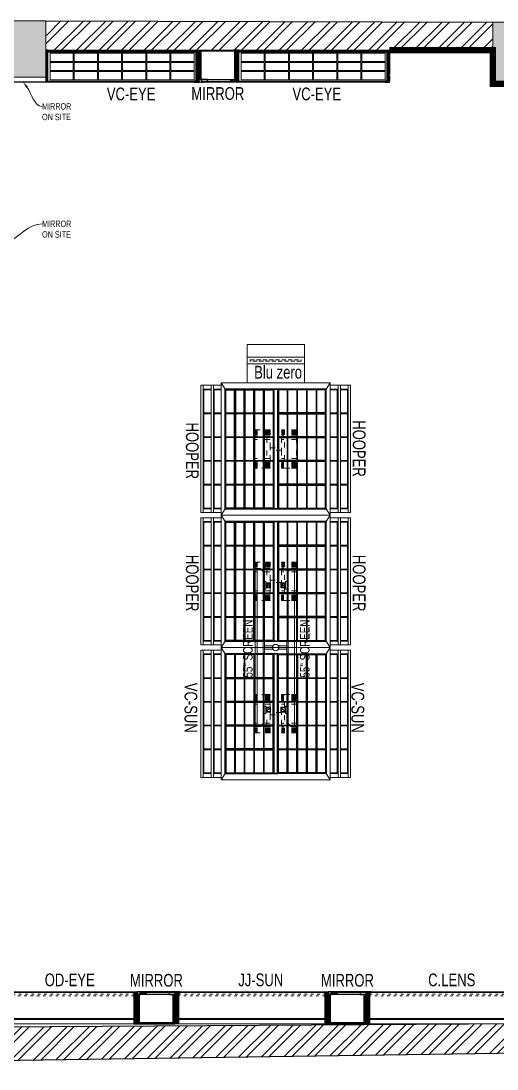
# Model space of a CAD drawing. Header units: feet. Extents: x 4160858 to 4180592, y -5463117 to -5454658.
# Drawn here: x 4171328 to 4175067, y -5462892 to -5454658 of the extents above; entities that cross this region are included whole.
import ezdxf
from ezdxf import colors
from ezdxf.entities.mleader import LeaderData, LeaderLine
from ezdxf.math import Vec2, Vec3

# ---------------------------------------------------------------- set-up
doc = ezdxf.new("R2010")
doc.units = ezdxf.units.FT
doc.header["$LTSCALE"] = 33
doc.header["$MEASUREMENT"] = 0
for name, pattern in [('ACAD_ISO03W100', [30, 12, -18]), ('D10_DASHED', [0.75, 0.5, -0.25]), ('DASHDOT2', [0.5, 0.25, -0.125, 0, -0.125])]:
    doc.linetypes.add(name, pattern=pattern)
doc.layers.add('A-WALL', color=1, linetype='Continuous')
for name, color, linetype, lineweight in [('A-WALL HATCH', 251, 'Continuous', 0), ('Column', 243, 'Continuous', 9), ('column hatch', 5, 'Continuous', 0), ('LENS-DIM', 252, 'Continuous', 5), ('LENS-FURNITURE', 13, 'Continuous', 9), ('LENS-PARTITION', 21, 'Continuous', 25), ('LENS-TEXT', 31, 'Continuous', 5), ('LENS_DIMENSION', 193, 'Continuous', 0), ('LENS_TEXT', 31, 'Continuous', 5), ('LK-EQPMT', 3, 'Continuous', 18), ('LK-FF&E FLOOR', 1, 'Continuous', 9), ('LK-FF&E WALL', 1, 'Continuous', 9), ('LK-IT', 3, 'Continuous', 18), ('LK-MIRROR', 133, 'Continuous', 13), ('LN-ELEVATION-1', 81, 'Continuous', 25), ('LN-ELEVATION-2', 103, 'Continuous', 20), ('LN-ELEVATION-3', 125, 'Continuous', 18), ('LN-ELEVATION-4', 145, 'Continuous', 13), ('LN-ELEVATION-5', 167, 'Continuous', 5), ('LN-HATCH', 251, 'Continuous', 0), ('PLANO-TXT', 252, 'Continuous', 5)]:
    doc.layers.add(name, color=color, linetype=linetype, lineweight=lineweight)
doc.styles.add('LK TXT', font='GILC____.TTF', dxfattribs={"height": 100})
doc.styles.get("Standard").update_dxf_attribs({"font": 'GILC____.TTF'})
pattern_1 = [(45, (7858054.0837, 3504049.203), (-4.4901280605, 4.4901280605), [])]

# ---------------------------------------------------------------- blocks, each defined once
blk = doc.blocks.new('A$C95718fd3')
at = {"layer": 'A-WALL HATCH'}
h = blk.add_hatch(dxfattribs=at)
h.set_pattern_fill('ANSI32', color=256, scale=333)
h.set_pattern_definition([(45, (-3476872.53, 5462423.86), (-88.2999593, 88.2999593), []), (45, (-3476813.67, 5462423.86), (-88.2999593, 88.2999593), [])])
h.paths.add_polyline_path([(-14523, 5239), (-9675, 5239), (-9675, 7670), (-9905, 7670), (-9905, 5469), (-14523, 5469)])
h.paths.add_polyline_path([(-9595.4, -61), (-5280, 3), (-5280, 233), (-9596.3, 205)])
h.paths.add_polyline_path([(-14434.7, -123), (-10080.7, -61), (-10082.3, 169), (-14436.3, 107)])
h.paths.add_polyline_path([(-4789, 0), (-471, 0), (-471, 230), (-4789, 230)])
h.paths.add_polyline_path([(-230, 447), (0, 447), (0, 7605), (-230, 7605)])
h.paths.add_polyline_path([(-4704, 7871), (-799, 7871), (-799, 8101), (-4704, 8101)])
h.paths.add_polyline_path([(-9070, 7881), (-5558, 7881), (-5558, 8101), (-9070, 8111)])
h.paths.add_polyline_path([(-14523, 7881), (-9905, 7881), (-9905, 8111), (-14523, 8111)])
h.paths.add_polyline_path([(-16784, 5900), (-18780, 5900), (-18780, 5670), (-16554, 5670), (-16554, 7909), (-14993, 7909), (-14993, 8111), (-16784, 8111)])
at = {"layer": 'column hatch'}
h = blk.add_hatch(color=251, dxfattribs=at)
h.dxf.hatch_style = 1
h.paths.add_polyline_path([(-5280, 0), (-4789, 0), (-4789, 456), (-5280, 456)])
h.paths.add_polyline_path([(-471, 0), (0, 0), (0, 447), (-471, 447)])
h.paths.add_polyline_path([(-799, 7605), (0, 7605), (0, 8101), (-799, 8101)])
h.paths.add_polyline_path([(-5558, 7617), (-4704, 7617), (-4704, 8101), (-5558, 8101)])
h.paths.add_polyline_path([(-9905, 7670), (-9070, 7670), (-9070, 8111), (-9905, 8111)])
h.paths.add_polyline_path([(-10080.7, -61), (-9595.5, -61), (-9595.4, -61), (-9597, 426), (-10084, 426)])
h.paths.add_polyline_path([(-15013, -123), (-14434.7, -123), (-14438, 369), (-14853, 369), (-15013, 369)])
h.paths.add_polyline_path([(-14993, 5239), (-14523, 5239), (-14523, 5619), (-14993, 5619)])
h.paths.add_polyline_path([(-14993, 7669), (-14523, 7669), (-14523, 8111), (-14993, 8111)])
at = {"layer": 'A-WALL'}
for p, q in [((-9070, 8111), (-5558, 8101)), ((-9070, 7881), (-5558, 7881)), ((-5280, 233), (-9597, 205)), ((-5278.5, 3), (-9595.5, -61))]:
    blk.add_line(p, q, dxfattribs=at)
at = {"layer": 'Column'}
for points in [[(-9905, 7670), (-9905, 8111), (-9070, 8111), (-9070, 7670)], [(-4704, 7617), (-5558, 7617), (-5558, 8101), (-4704, 8101)]]:
    blk.add_lwpolyline(points, close=True, dxfattribs=at)
blk = doc.blocks.new('MIRROR')
at = {"layer": 'LN-HATCH', "ltscale": 0.5}
h = blk.add_hatch(dxfattribs=at)
h.set_pattern_fill('ANSI31', color=256, scale=2)
h.set_pattern_definition([(45, (4060433.7416, 1708720.787), (-4.4901280605, 4.4901280605), [])])
h.paths.add_polyline_path([(212.9, 101.3), (230.9, 101.3), (230.9, -127.7), (212.9, -127.7)])
h.paths.add_polyline_path([(230.9, 95.3), (494.9, 95.3), (494.9, 101.3), (230.9, 101.3)])
h.paths.add_polyline_path([(512.9, 101.3), (494.9, 101.3), (494.9, -127.7), (512.9, -127.7)])
at = {"layer": 'Defpoints'}
blk.add_lwpolyline([(512.9, 101.3), (212.9, 101.3), (212.9, -148.7), (512.9, -148.7)], close=True, dxfattribs=at)
at = {"layer": 'LN-ELEVATION-1'}
for points in [[(212.9, 101.3), (230.9, 101.3), (230.9, -127.7), (212.9, -127.7)], [(230.9, 95.3), (494.9, 95.3), (494.9, 101.3), (230.9, 101.3)], [(512.9, 101.3), (494.9, 101.3), (494.9, -127.7), (512.9, -127.7)], [(259.9, -141.7), (259.9, -127.7), (214.9, -127.7), (214.9, -148.7), (223.9, -148.7), (223.9, -147.2), (216.4, -147.2), (216.4, -141.7)], [(442.9, -141.7), (442.9, -127.7), (487.9, -127.7), (487.9, -148.7), (478.9, -148.7), (478.9, -147.2), (486.4, -147.2), (486.4, -141.7)], [(504.9, -148.7), (504.9, -147.2), (509.4, -147.2), (509.4, -129.2), (487.9, -129.2), (487.9, -127.7), (510.9, -127.7), (510.9, -148.7)]]:
    blk.add_lwpolyline(points, close=True, dxfattribs=at)
at = {"layer": 'LN-ELEVATION-2', "color": 4, "lineweight": 0}
blk.add_lwpolyline([(216.4, -141.7), (486.4, -141.7), (486.4, -147.2), (216.4, -147.2)], close=True, dxfattribs=at)
at = {"layer": 'LN-ELEVATION-2'}
blk.add_lwpolyline([(259.9, -141.7), (442.9, -141.7), (442.9, -127.7), (259.9, -127.7)], close=True, dxfattribs=at)
at = {"layer": 'LN-ELEVATION-4', "ltscale": 0.5}
blk.add_line((478.9, -148.7), (223.9, -148.7), dxfattribs=at)
blk = doc.blocks.new('JJ SH 1200')
at = {"layer": 'LN-HATCH', "ltscale": 0.5}
h = blk.add_hatch(dxfattribs=at)
h.set_pattern_fill('ANSI31', color=256, scale=2)
h.set_pattern_definition([(45, (4097187.331, 1708800.267), (-4.4901280605, 4.4901280605), [])])
h.paths.add_polyline_path([(792.1, 220), (792.1, 30), (786.1, 30), (786.1, 20), (792.1, 20), (792.1, -24), (767.1, -24), (767.1, 220)])
h.paths.add_polyline_path([(-382.9, 180), (767.1, 180), (767.1, 186), (-382.9, 186)])
h.paths.add_polyline_path([(757.1, -24), (757.1, -30), (792.1, -30), (792.1, -24)])
h.paths.add_polyline_path([(-407.9, 220), (-407.9, 30), (-401.9, 30), (-401.9, 20), (-407.9, 20), (-407.9, -24), (-382.9, -24), (-382.9, 220)])
h.paths.add_polyline_path([(-372.9, -24), (-372.9, -30), (-407.9, -30), (-407.9, -24)])
at = {"layer": 'LN-ELEVATION-1', "ltscale": 0.5}
for points in [[(-407.9, 220), (-407.9, 30), (-401.9, 30), (-401.9, 20), (-407.9, 20), (-407.9, -24), (-382.9, -24), (-382.9, 220)], [(-382.9, 180), (767.1, 180), (767.1, 186), (-382.9, 186)], [(792.1, 220), (792.1, 30), (786.1, 30), (786.1, 20), (792.1, 20), (792.1, -24), (767.1, -24), (767.1, 220)], [(-372.9, -24), (-372.9, -30), (-407.9, -30), (-407.9, -24)], [(757.1, -24), (757.1, -30), (792.1, -30), (792.1, -24)]]:
    blk.add_lwpolyline(points, close=True, dxfattribs=at)
at = {"layer": 'LN-ELEVATION-3', "ltscale": 0.5}
for p, q in [((767.1, 220), (-382.9, 220)), ((757.1, -24), (-372.9, -24)), ((-372.9, -30), (757.1, -30))]:
    blk.add_line(p, q, dxfattribs=at)
at = {"layer": 'LN-ELEVATION-4', "linetype": 'ACAD_ISO03W100', "ltscale": 0.05}
blk.add_lwpolyline([(767.1, 0), (-382.9, 0), (-382.9, -12), (767.1, -12)], close=True, dxfattribs=at)
blk = doc.blocks.new('VC HD 1200')
at = {"layer": 'LN-HATCH', "ltscale": 0.5}
h = blk.add_hatch(dxfattribs=at)
h.set_pattern_fill('ANSI31', color=256, scale=2)
h.set_pattern_definition([(45, (3760859.753, 1795248.936), (-4.490128061, 4.490128061), [])])
h.paths.add_polyline_path([(-1200, 250), (-1200, 60), (-1194, 60), (-1194, 50), (-1200, 50), (-1200, 6), (-1182, 6), (-1182, 250)])
h = blk.add_hatch(dxfattribs=at)
h.set_pattern_fill('ANSI31', color=256, scale=2)
h.set_pattern_definition(pattern_1)
h.paths.add_polyline_path([(0, 250), (0, 60), (-6, 60), (-6, 50), (0, 50), (0, 6), (-18, 6), (-18, 250)])
h = blk.add_hatch(dxfattribs=at)
h.set_pattern_fill('ANSI31', color=256, scale=2)
h.set_pattern_definition([(45, (7858047.0837, 3504049.203), (-4.4901280605, 4.4901280605), [])])
h.paths.add_polyline_path([(-1165, 6), (-1165, 0), (-1200, 0), (-1200, 6)])
h = blk.add_hatch(dxfattribs=at)
h.set_pattern_fill('ANSI31', color=256, scale=2)
h.set_pattern_definition(pattern_1)
h.paths.add_polyline_path([(-28, 6), (-28, 0), (0, 0), (0, 6)])
at = {"layer": 'LN-ELEVATION-1', "ltscale": 0.5}
for points in [[(-1200, 250), (-1200, 60), (-1194, 60), (-1194, 50), (-1200, 50), (-1200, 6), (-1182, 6), (-1182, 250)], [(0, 250), (0, 60), (-6, 60), (-6, 50), (0, 50), (0, 6), (-18, 6), (-18, 250)], [(-18, 238), (-1182, 238), (-1182, 244), (-18, 244)], [(-1165, 6), (-1165, 0), (-1200, 0), (-1200, 6)], [(-35, 6), (-35, 0), (0, 0), (0, 6)]]:
    blk.add_lwpolyline(points, close=True, dxfattribs=at)
at = {"layer": 'LN-ELEVATION-3', "ltscale": 0.5}
for p, q in [((-1182, 250), (-18, 250)), ((-1165, 6), (-35, 6)), ((-35, 0), (-1165, 0))]:
    blk.add_line(p, q, dxfattribs=at)
for points in [[(-1165, 226), (-35, 226), (-35, 18), (-1165, 18)], [(-1165, 226), (-983.3, 226), (-983.3, 162), (-1165, 162)], [(-975.3, 226), (-793.7, 226), (-793.7, 162), (-975.3, 162)], [(-785.7, 226), (-604, 226), (-604, 162), (-785.7, 162)], [(-596, 226), (-414.3, 226), (-414.3, 162), (-596, 162)], [(-406.3, 226), (-224.7, 226), (-224.7, 162), (-406.3, 162)], [(-216.7, 226), (-35, 226), (-35, 162), (-216.7, 162)], [(-1165, 90), (-983.3, 90), (-983.3, 154), (-1165, 154)], [(-975.3, 154), (-793.7, 154), (-793.7, 90), (-975.3, 90)], [(-785.7, 154), (-604, 154), (-604, 90), (-785.7, 90)], [(-596, 154), (-414.3, 154), (-414.3, 90), (-596, 90)], [(-406.3, 154), (-224.7, 154), (-224.7, 90), (-406.3, 90)], [(-216.7, 154), (-35, 154), (-35, 90), (-216.7, 90)], [(-1165, 82), (-983.3, 82), (-983.3, 18), (-1165, 18)], [(-975.3, 82), (-793.7, 82), (-793.7, 18), (-975.3, 18)], [(-785.7, 82), (-604, 82), (-604, 18), (-785.7, 18)], [(-596, 82), (-414.3, 82), (-414.3, 18), (-596, 18)], [(-406.3, 82), (-224.7, 82), (-224.7, 18), (-406.3, 18)], [(-216.7, 82), (-35, 82), (-35, 18), (-216.7, 18)]]:
    blk.add_lwpolyline(points, close=True, dxfattribs=at)
blk = doc.blocks.new('ffgd')
at = {"layer": 'LN-ELEVATION-4', "linetype": 'ACAD_ISO03W100', "ltscale": 0.1}
blk.add_lwpolyline([(0, 47.3), (0, -41.5), (-20, -41.5), (-20, 47.3)], close=True, dxfattribs=at)
at = {"layer": 'LN-ELEVATION-5', "linetype": 'ACAD_ISO03W100', "ltscale": 0.1}
for p, q in [((-159.9, 165.7), (-159.9, 47.3)), ((-159.7, 165.7), (-159.7, 47.3)), ((-159.4, 165.7), (-159.4, 47.3)), ((-159, 165.7), (-159, 47.3)), ((-158.5, 165.7), (-158.5, 47.3)), ((-157.9, 165.7), (-157.9, 47.3)), ((-157.1, 165.7), (-157.1, 47.3)), ((-156.1, 165.7), (-156.1, 47.3)), ((-154.1, 165.7), (-154.1, 47.3)), ((-151.1, 165.7), (-151.1, 47.3)), ((-146.1, 165.7), (-146.1, 47.3)), ((-141.1, 165.7), (-141.1, 47.3)), ((-135.1, 165.7), (-135.1, 47.3)), ((-128.1, 165.7), (-128.1, 47.3)), ((-120.1, 165.7), (-120.1, 47.3)), ((-111.1, 165.7), (-111.1, 47.3)), ((-102.1, 165.7), (-102.1, 47.3)), ((-85, 165.7), (-85, 47.3)), ((65, 165.7), (65, 47.3)), ((82.1, 165.7), (82.1, 47.3)), ((91.1, 165.7), (91.1, 47.3)), ((100.1, 165.7), (100.1, 47.3)), ((108.1, 165.7), (108.1, 47.3)), ((115.1, 165.7), (115.1, 47.3)), ((121.1, 165.7), (121.1, 47.3)), ((126.1, 165.7), (126.1, 47.3)), ((131.1, 165.7), (131.1, 47.3)), ((134.1, 165.7), (134.1, 47.3)), ((136.1, 165.7), (136.1, 47.3)), ((137.1, 165.7), (137.1, 47.3)), ((137.9, 165.7), (137.9, 47.3)), ((138.5, 165.7), (138.5, 47.3)), ((139, 165.7), (139, 47.3)), ((139.4, 165.7), (139.4, 47.3)), ((139.7, 165.7), (139.7, 47.3)), ((139.9, 165.7), (139.9, 47.3)), ((-159.9, -41.5), (-159.9, -159.9)), ((-159.7, -41.5), (-159.7, -159.9)), ((-159.4, -41.5), (-159.4, -159.9)), ((-159, -41.5), (-159, -159.9)), ((-158.5, -41.5), (-158.5, -159.9)), ((-157.9, -41.5), (-157.9, -159.9)), ((-157.1, -41.5), (-157.1, -159.9)), ((-156.1, -41.5), (-156.1, -159.9)), ((-154.1, -41.5), (-154.1, -159.9)), ((-151.1, -41.5), (-151.1, -159.9)), ((-146.1, -41.5), (-146.1, -159.9)), ((-141.1, -41.5), (-141.1, -159.9)), ((-135.1, -41.5), (-135.1, -159.9)), ((-128.1, -41.5), (-128.1, -159.9)), ((-120.1, -41.5), (-120.1, -159.9)), ((-111.1, -41.5), (-111.1, -159.9)), ((-102.1, -41.5), (-102.1, -159.9)), ((-85, -41.5), (-85, -159.9)), ((65, -41.5), (65, -159.9)), ((82.1, -41.5), (82.1, -159.9)), ((91.1, -41.5), (91.1, -159.9)), ((100.1, -41.5), (100.1, -159.9)), ((108.1, -41.5), (108.1, -159.9)), ((115.1, -41.5), (115.1, -159.9)), ((121.1, -41.5), (121.1, -159.9)), ((126.1, -41.5), (126.1, -159.9)), ((131.1, -41.5), (131.1, -159.9)), ((134.1, -41.5), (134.1, -159.9)), ((136.1, -41.5), (136.1, -159.9)), ((137.1, -41.5), (137.1, -159.9)), ((137.9, -41.5), (137.9, -159.9)), ((138.5, -41.5), (138.5, -159.9)), ((139, -41.5), (139, -159.9)), ((139.4, -41.5), (139.4, -159.9)), ((139.7, -41.5), (139.7, -159.9)), ((139.9, -41.5), (139.9, -159.9))]:
    blk.add_line(p, q, dxfattribs=at)
for points in [[(140, 73), (140, 165.7), (-160, 165.7), (-160, 73)], [(140, -67.1), (140, -159.9), (-160, -159.9), (-160, -67.1)]]:
    blk.add_lwpolyline(points, dxfattribs=at)
for points in [[(140, 73), (140, 47.3), (-160, 47.3), (-160, 73)], [(140, -41.5), (140, -67.1), (-160, -67.1), (-160, -41.5)]]:
    blk.add_lwpolyline(points, close=True, dxfattribs=at)
blk = doc.blocks.new('EURO 1040 x 1175')
at = {"layer": 'LN-ELEVATION-1'}
for points in [[(-470, -327.4), (470, -327.4), (470, 467.6), (-470, 467.6)], [(-470, 85.1), (470, 85.1), (470, 467.6), (-470, 467.6)], [(-283.2, 85.1), (-277.2, 85.1), (-277.2, 467.6), (-283.2, 467.6)], [(-96.4, 85.1), (-90.4, 85.1), (-90.4, 467.6), (-96.4, 467.6)], [(90.4, 85.1), (96.4, 85.1), (96.4, 467.6), (90.4, 467.6)], [(277.2, 85.1), (283.2, 85.1), (283.2, 467.6), (277.2, 467.6)], [(-470, 386.6), (-283.2, 386.6), (-283.2, 392.6), (-470, 392.6)], [(-277.2, 386.6), (-96.4, 386.6), (-96.4, 392.6), (-277.2, 392.6)], [(-90.4, 386.6), (90.4, 386.6), (90.4, 392.6), (-90.4, 392.6)], [(96.4, 386.6), (277.2, 386.6), (277.2, 392.6), (96.4, 392.6)], [(283.2, 386.6), (470, 386.6), (470, 392.6), (283.2, 392.6)], [(-470, 311.2), (-283.2, 311.2), (-283.2, 317.2), (-470, 317.2)], [(-277.2, 311.2), (-96.4, 311.2), (-96.4, 317.2), (-277.2, 317.2)], [(-90.4, 311.2), (90.4, 311.2), (90.4, 317.2), (-90.4, 317.2)], [(96.4, 311.2), (277.2, 311.2), (277.2, 317.2), (96.4, 317.2)], [(283.2, 311.2), (470, 311.2), (470, 317.2), (283.2, 317.2)], [(-470, 235.8), (-283.2, 235.8), (-283.2, 241.8), (-470, 241.8)], [(-470, 160.4), (-283.2, 160.4), (-283.2, 166.4), (-470, 166.4)], [(-277.2, 235.8), (-96.4, 235.8), (-96.4, 241.8), (-277.2, 241.8)], [(-277.2, 160.4), (-96.4, 160.4), (-96.4, 166.4), (-277.2, 166.4)], [(-90.4, 235.8), (90.4, 235.8), (90.4, 241.8), (-90.4, 241.8)], [(-90.4, 160.4), (90.4, 160.4), (90.4, 166.4), (-90.4, 166.4)], [(96.4, 235.8), (277.2, 235.8), (277.2, 241.8), (96.4, 241.8)], [(96.4, 160.4), (277.2, 160.4), (277.2, 166.4), (96.4, 166.4)], [(283.2, 235.8), (470, 235.8), (470, 241.8), (283.2, 241.8)], [(283.2, 160.4), (470, 160.4), (470, 166.4), (283.2, 166.4)], [(-470, 85.1), (470, 85.1), (470, 55.1), (-470, 55.1)], [(-470, 55.1), (470, 55.1), (470, -327.4), (-470, -327.4)], [(-283.2, 55.1), (-277.2, 55.1), (-277.2, -327.4), (-283.2, -327.4)], [(-96.4, 55.1), (-90.4, 55.1), (-90.4, -327.4), (-96.4, -327.4)], [(90.4, 55.1), (96.4, 55.1), (96.4, -327.4), (90.4, -327.4)], [(277.2, 55.1), (283.2, 55.1), (283.2, -327.4), (277.2, -327.4)], [(-470, -20.3), (-283.2, -20.3), (-283.2, -26.3), (-470, -26.3)], [(-277.2, -20.3), (-96.4, -20.3), (-96.4, -26.3), (-277.2, -26.3)], [(-90.4, -20.3), (90.4, -20.3), (90.4, -26.3), (-90.4, -26.3)], [(96.4, -20.3), (277.2, -20.3), (277.2, -26.3), (96.4, -26.3)], [(283.2, -20.3), (470, -20.3), (470, -26.3), (283.2, -26.3)], [(-470, -95.7), (-283.2, -95.7), (-283.2, -101.7), (-470, -101.7)], [(-277.2, -95.7), (-96.4, -95.7), (-96.4, -101.7), (-277.2, -101.7)], [(-90.4, -95.7), (90.4, -95.7), (90.4, -101.7), (-90.4, -101.7)], [(96.4, -95.7), (277.2, -95.7), (277.2, -101.7), (96.4, -101.7)], [(283.2, -95.7), (470, -95.7), (470, -101.7), (283.2, -101.7)], [(-470, -171.1), (-283.2, -171.1), (-283.2, -177.1), (-470, -177.1)], [(-470, -246.4), (-283.2, -246.4), (-283.2, -252.4), (-470, -252.4)], [(-277.2, -171.1), (-96.4, -171.1), (-96.4, -177.1), (-277.2, -177.1)], [(-277.2, -246.4), (-96.4, -246.4), (-96.4, -252.4), (-277.2, -252.4)], [(-90.4, -171.1), (90.4, -171.1), (90.4, -177.1), (-90.4, -177.1)], [(-90.4, -246.4), (90.4, -246.4), (90.4, -252.4), (-90.4, -252.4)], [(96.4, -171.1), (277.2, -171.1), (277.2, -177.1), (96.4, -177.1)], [(96.4, -246.4), (277.2, -246.4), (277.2, -252.4), (96.4, -252.4)], [(283.2, -171.1), (470, -171.1), (470, -177.1), (283.2, -177.1)], [(283.2, -246.4), (470, -246.4), (470, -252.4), (283.2, -252.4)]]:
    blk.add_lwpolyline(points, close=True, dxfattribs=at)
for points in [[(-283.2, 461.6), (-464, 461.6), (-464, 317.2)], [(-96.4, 461.6), (-277.2, 461.6)], [(90.4, 461.6), (-90.4, 461.6)], [(277.2, 461.6), (96.4, 461.6)], [(464, 317.2), (464, 461.6), (283.2, 461.6)], [(-464, 311.2), (-464, 241.8)], [(464, 241.8), (464, 311.2)], [(-464, 235.8), (-464, 166.4)], [(464, 166.4), (464, 235.8)], [(-464, 160.4), (-464, 91.1), (-283.2, 91.1)], [(-277.2, 91.1), (-96.4, 91.1)], [(-90.4, 91.1), (90.4, 91.1)], [(96.4, 91.1), (277.2, 91.1)], [(283.2, 91.1), (464, 91.1), (464, 160.4)], [(-464, -20.3), (-464, 49.1), (-283.2, 49.1)], [(-277.2, 49.1), (-96.4, 49.1)], [(-90.4, 49.1), (90.4, 49.1)], [(96.4, 49.1), (277.2, 49.1)], [(283.2, 49.1), (464, 49.1), (464, -20.3)], [(-464, -95.7), (-464, -26.3)], [(464, -26.3), (464, -95.7)], [(-464, -171.1), (-464, -101.7)], [(464, -101.7), (464, -171.1)], [(-283.2, -321.4), (-464, -321.4), (-464, -177.1)], [(464, -177.1), (464, -321.4), (283.2, -321.4)], [(-96.4, -321.4), (-277.2, -321.4)], [(90.4, -321.4), (-90.4, -321.4)], [(277.2, -321.4), (96.4, -321.4)]]:
    blk.add_lwpolyline(points, dxfattribs=at)
at = {"layer": 'LN-ELEVATION-2'}
blk.add_lwpolyline([(-520, -357.4), (520, -357.4), (520, 497.6), (-520, 497.6)], close=True, dxfattribs=at)
for points in [[(-470, 467.6), (-520, 497.6)], [(470, 467.6), (520, 497.6)], [(-470, -327.4), (-520, -357.4)], [(470, -327.4), (520, -357.4)]]:
    blk.add_lwpolyline(points, dxfattribs=at)
at = {"layer": 'LN-ELEVATION-3'}
for points in [[(-500, 559.6), (500, 559.6), (500, 577.6), (-500, 577.6)], [(-500, 497.6), (-470, 497.6), (-470, 559.6), (-500, 559.6)], [(470, 497.6), (500, 497.6), (500, 559.6), (470, 559.6)], [(-500, -357.4), (-470, -357.4), (-470, -419.4), (-500, -419.4)], [(470, -357.4), (500, -357.4), (500, -419.4), (470, -419.4)], [(-500, -419.4), (500, -419.4), (500, -437.4), (-500, -437.4)]]:
    blk.add_lwpolyline(points, close=True, dxfattribs=at)
at = {"layer": 'LN-ELEVATION-4'}
for points in [[(-500, 639.6), (500, 639.6), (500, 657.6), (-500, 657.6)], [(-500, 577.6), (-470, 577.6), (-470, 639.6), (-500, 639.6)], [(470, 577.6), (500, 577.6), (500, 639.6), (470, 639.6)], [(-470, 497.6), (-464, 497.6), (-464, 559.6), (-470, 559.6)], [(-464, 553.6), (-283.2, 553.6), (-283.2, 559.6), (-464, 559.6)], [(-283.2, 497.6), (-277.2, 497.6), (-277.2, 559.6), (-283.2, 559.6)], [(-277.2, 553.6), (-96.4, 553.6), (-96.4, 559.6), (-277.2, 559.6)], [(-96.4, 497.6), (-90.4, 497.6), (-90.4, 559.6), (-96.4, 559.6)], [(-90.4, 553.6), (90.4, 553.6), (90.4, 559.6), (-90.4, 559.6)], [(90.4, 497.6), (96.4, 497.6), (96.4, 559.6), (90.4, 559.6)], [(96.4, 553.6), (277.2, 553.6), (277.2, 559.6), (96.4, 559.6)], [(277.2, 497.6), (283.2, 497.6), (283.2, 559.6), (277.2, 559.6)], [(283.2, 553.6), (464, 553.6), (464, 559.6), (283.2, 559.6)], [(464, 497.6), (470, 497.6), (470, 559.6), (464, 559.6)], [(-470, -357.4), (-464, -357.4), (-464, -419.4), (-470, -419.4)], [(-283.2, -357.4), (-277.2, -357.4), (-277.2, -419.4), (-283.2, -419.4)], [(-96.4, -357.4), (-90.4, -357.4), (-90.4, -419.4), (-96.4, -419.4)], [(90.4, -357.4), (96.4, -357.4), (96.4, -419.4), (90.4, -419.4)], [(277.2, -357.4), (283.2, -357.4), (283.2, -419.4), (277.2, -419.4)], [(464, -357.4), (470, -357.4), (470, -419.4), (464, -419.4)], [(-500, -437.4), (-470, -437.4), (-470, -499.4), (-500, -499.4)], [(-464, -413.4), (-283.2, -413.4), (-283.2, -419.4), (-464, -419.4)], [(-277.2, -413.4), (-96.4, -413.4), (-96.4, -419.4), (-277.2, -419.4)], [(-90.4, -413.4), (90.4, -413.4), (90.4, -419.4), (-90.4, -419.4)], [(96.4, -413.4), (277.2, -413.4), (277.2, -419.4), (96.4, -419.4)], [(283.2, -413.4), (464, -413.4), (464, -419.4), (283.2, -419.4)], [(470, -437.4), (500, -437.4), (500, -499.4), (470, -499.4)], [(-500, -499.4), (500, -499.4), (500, -517.4), (-500, -517.4)]]:
    blk.add_lwpolyline(points, close=True, dxfattribs=at)
at = {"layer": 'LN-ELEVATION-5'}
for points in [[(-470, 577.6), (-464, 577.6), (-464, 639.6), (-470, 639.6)], [(-464, 633.6), (-283.2, 633.6), (-283.2, 639.6), (-464, 639.6)], [(-283.2, 577.6), (-277.2, 577.6), (-277.2, 639.6), (-283.2, 639.6)], [(-277.2, 633.6), (-96.4, 633.6), (-96.4, 639.6), (-277.2, 639.6)], [(-96.4, 577.6), (-90.4, 577.6), (-90.4, 639.6), (-96.4, 639.6)], [(-90.4, 633.6), (90.4, 633.6), (90.4, 639.6), (-90.4, 639.6)], [(90.4, 577.6), (96.4, 577.6), (96.4, 639.6), (90.4, 639.6)], [(96.4, 633.6), (277.2, 633.6), (277.2, 639.6), (96.4, 639.6)], [(277.2, 577.6), (283.2, 577.6), (283.2, 639.6), (277.2, 639.6)], [(283.2, 633.6), (464, 633.6), (464, 639.6), (283.2, 639.6)], [(464, 577.6), (470, 577.6), (470, 639.6), (464, 639.6)], [(-470, -437.4), (-464, -437.4), (-464, -499.4), (-470, -499.4)], [(-464, -493.4), (-283.2, -493.4), (-283.2, -499.4), (-464, -499.4)], [(-283.2, -437.4), (-277.2, -437.4), (-277.2, -499.4), (-283.2, -499.4)], [(-277.2, -493.4), (-96.4, -493.4), (-96.4, -499.4), (-277.2, -499.4)], [(-96.4, -437.4), (-90.4, -437.4), (-90.4, -499.4), (-96.4, -499.4)], [(-90.4, -493.4), (90.4, -493.4), (90.4, -499.4), (-90.4, -499.4)], [(90.4, -437.4), (96.4, -437.4), (96.4, -499.4), (90.4, -499.4)], [(96.4, -493.4), (277.2, -493.4), (277.2, -499.4), (96.4, -499.4)], [(277.2, -437.4), (283.2, -437.4), (283.2, -499.4), (277.2, -499.4)], [(283.2, -493.4), (464, -493.4), (464, -499.4), (283.2, -499.4)], [(464, -437.4), (470, -437.4), (470, -499.4), (464, -499.4)]]:
    blk.add_lwpolyline(points, close=True, dxfattribs=at)
at = {"layer": 'LENS-DIM'}
blk.add_blockref('ffgd', (10, 67.1), dxfattribs=at)
blk = doc.blocks.new('CLENS 1200')
at = {"layer": 'LN-HATCH', "ltscale": 0.5}
h = blk.add_hatch(dxfattribs=at)
h.set_pattern_fill('ANSI31', color=256, scale=2)
h.set_pattern_definition([(45, (4092853.4493, 1690921.992), (-4.4901280605, 4.4901280605), [])])
h.paths.add_polyline_path([(0, 250), (0, 60), (6, 60), (6, 50), (0, 50), (0, 6), (25, 6), (25, 250)])
h.paths.add_polyline_path([(1175, 210), (25, 210), (25, 216), (1175, 216)])
h.paths.add_polyline_path([(35, 6), (35, 0), (0, 0), (0, 6)])
h.paths.add_polyline_path([(1200, 250), (1200, 60), (1194, 60), (1194, 50), (1200, 50), (1200, 6), (1175, 6), (1175, 250)])
h.paths.add_polyline_path([(1165, 6), (1165, 0), (1200, 0), (1200, 6)])
at = {"layer": 'LN-ELEVATION-1', "ltscale": 0.5}
for points in [[(0, 250), (0, 60), (6, 60), (6, 50), (0, 50), (0, 6), (25, 6), (25, 250)], [(1200, 250), (1200, 60), (1194, 60), (1194, 50), (1200, 50), (1200, 6), (1175, 6), (1175, 250)], [(1175, 210), (25, 210), (25, 216), (1175, 216)], [(35, 6), (35, 0), (0, 0), (0, 6)], [(1165, 6), (1165, 0), (1200, 0), (1200, 6)]]:
    blk.add_lwpolyline(points, close=True, dxfattribs=at)
at = {"layer": 'LN-ELEVATION-3', "ltscale": 0.5}
for p, q in [((25, 250), (1175, 250)), ((35, 6), (1165, 6)), ((1165, 0), (35, 0))]:
    blk.add_line(p, q, dxfattribs=at)
at = {"layer": 'LN-ELEVATION-4', "linetype": 'ACAD_ISO03W100', "ltscale": 0.05}
blk.add_lwpolyline([(25, 30), (1175, 30), (1175, 18), (25, 18)], close=True, dxfattribs=at)
blk = doc.blocks.new('BLUE ZERO')
at = {"layer": 'LENS-FURNITURE', "ltscale": 0.5}
for points in [[(86206.7, 120883.4), (86206.7, 120433.4), (85906.7, 120433.4), (85906.7, 120883.4)], [(86106.7, 120883.4), (86106.7, 120433.4), (86056.7, 120433.4), (86056.7, 120883.4)]]:
    blk.add_lwpolyline(points, close=True, dxfattribs=at)
at = {"layer": 'LENS-FURNITURE', "linetype": 'D10_DASHED', "ltscale": 2}
blk.add_lwpolyline([(86085.7, 120858.4), (86085.7, 120458.4), (86077.7, 120458.4), (86077.7, 120858.4)], close=True, dxfattribs=at)
blk = doc.blocks.new('55INCH')
at = {"layer": 'LK-EQPMT', "ltscale": 12}
for p, q in [((2111558.8, 1135690.5), (2111583.2, 1135690.5)), ((2111583.2, 1135690.5), (2111607.7, 1135666)), ((2111607.7, 1134473.9), (2111607.7, 1135666)), ((2111607.7, 1135587.9), (2111627.2, 1135587.9)), ((2111627.2, 1135587.9), (2111627.2, 1135529.3)), ((2111627.2, 1135529.3), (2111607.7, 1135529.3)), ((2111627.2, 1134610.6), (2111607.7, 1134610.6)), ((2111627.2, 1134610.6), (2111627.2, 1134552)), ((2111607.7, 1134552), (2111627.2, 1134552)), ((2111558.8, 1134449.5), (2111583.2, 1134449.5)), ((2111583.2, 1134449.5), (2111607.7, 1134473.9))]:
    blk.add_line(p, q, dxfattribs=at)
at = {"layer": 'LK-EQPMT'}
for p, q in [((2111661.6, 1135543.3), (2111631, 1135573.9)), ((2111661.6, 1135573.9), (2111631, 1135543.3)), ((2111661.6, 1134597.1), (2111631, 1134566.5))]:
    blk.add_line(p, q, dxfattribs=at)
at = {"layer": 'LK-EQPMT', "ltscale": 12}
blk.add_lwpolyline([(2111542.6, 1135690.5), (2111558.8, 1135690.5), (2111558.8, 1134449.5), (2111542.6, 1134449.5)], close=True, dxfattribs=at)
at = {"layer": 'LK-EQPMT'}
for points in [[(2111627.2, 1135577.7), (2111627.2, 1135539.5), (2111665.4, 1135539.5), (2111665.4, 1135577.7)], [(2111631, 1135573.9), (2111631, 1135543.3), (2111661.6, 1135543.3), (2111661.6, 1135573.9)], [(2111627.2, 1134562.7), (2111627.2, 1134600.9), (2111665.4, 1134600.9), (2111665.4, 1134562.7)], [(2111631, 1134566.5), (2111631, 1134597.1), (2111661.6, 1134597.1), (2111661.6, 1134566.5)]]:
    blk.add_lwpolyline(points, close=True, dxfattribs=at)

msp = doc.modelspace()

# ---------------------------------------------------------------- linework, layer by layer
at = {"layer": 'LENS-PARTITION'}
msp.add_lwpolyline([(4171522.3, -5455137.5), (4171167.3, -5455137.5)], dxfattribs=at)
at = {"layer": 'LK-IT', "color": 1, "linetype": 'DASHDOT2', "ltscale": 3}
msp.add_line((4173573.3, -5459580), (4173084.2, -5459580), dxfattribs=at)
at = {"layer": 'LK-IT'}
for points in [[(4173231.3, -5459530), (4173231.3, -5459630), (4173241.3, -5459630), (4173241.3, -5459530)], [(4173426.2, -5459530), (4173426.2, -5459630), (4173416.2, -5459630), (4173416.2, -5459530)]]:
    msp.add_lwpolyline(points, close=True, dxfattribs=at)
for points in [[(4173307.1, -5459567.5), (4173241.3, -5459567.5), (4173241.3, -5459592.5), (4173307.1, -5459592.5, -0.267949), (4173307.1, -5459567.5, 1)], [(4173350.4, -5459567.5), (4173416.2, -5459567.5), (4173416.2, -5459592.5), (4173350.4, -5459592.5, 0.267949), (4173350.4, -5459567.5, -1)]]:
    msp.add_lwpolyline(points, format="xyb", dxfattribs=at)
at = {"layer": 'LK-IT', "color": 1}
msp.add_circle((4173328.8, -5459580), 25, dxfattribs=at)
at = {"layer": 'LK-MIRROR', "linetype": 'ACAD_ISO03W100', "ltscale": 0.05, "const_width": 50}
msp.add_lwpolyline([(4174222.3, -5454887.5), (4175034.3, -5454887.5), (4175034.3, -5455151.5), (4175788.3, -5455151.5), (4175788.3, -5456813.5)], dxfattribs=at)

# ---------------------------------------------------------------- block references
at = {"layer": 'LENS_DIMENSION'}
msp.add_blockref('A$C95718fd3', (4180592.3, -5462768.5), dxfattribs=at)
at = {"layer": 'LK-FF&E FLOOR'}
for name, p, rotation in [('BLUE ZERO', (4293987.2, -5543406.7), 90), ('EURO 1040 x 1175', (4173258.7, -5458020), 270), ('EURO 1040 x 1175', (4173258.7, -5459060), 270)]:
    msp.add_blockref(name, p, dxfattribs=dict(at, rotation=rotation))
at = {"layer": 'LK-FF&E FLOOR', "xscale": -1, "rotation": 270}
msp.add_blockref('EURO 1040 x 1175', (4173258.7, -5460100), dxfattribs=at)
at = {"layer": 'LK-FF&E WALL', "xscale": -1}
for name, p in [('VC HD 1200', (4171522.3, -5455137.5)), ('MIRROR', (4173235.2, -5454988.9)), ('VC HD 1200', (4173022.3, -5455137.5))]:
    msp.add_blockref(name, p, dxfattribs=at)
at = {"layer": 'LK-FF&E WALL', "xscale": -1, "rotation": 180}
for p in [(4171448.1, -5462315.5), (4172948.1, -5462315.5)]:
    msp.add_blockref('JJ SH 1200', p, dxfattribs=at)
at = {"layer": 'LK-FF&E WALL', "rotation": 180}
for name, p in [('MIRROR', (4172753.1, -5462434.2)), ('MIRROR', (4174253.1, -5462434.2)), ('CLENS 1200', (4175240.1, -5462285.5))]:
    msp.add_blockref(name, p, dxfattribs=at)
at = {"layer": 'LK-IT'}
msp.add_blockref('55INCH', (2061623.7, -6594650), dxfattribs=at)
at = {"layer": 'LK-IT', "xscale": -1}
msp.add_blockref('55INCH', (6285033.9, -6594650), dxfattribs=at)

# ---------------------------------------------------------------- texts
at = {"layer": 'LENS-TEXT', "color": 0, "linetype": 'Continuous', "ltscale": 3, "char_height": 75, "width": 783.964, "attachment_point": 5, "rotation": 90, "style": 'LK TXT'}
for insert in [(4173110.5, -5459588.5), (4173557.5, -5459588.5)]:
    msp.add_mtext('\\pt225;55" SCREEN', dxfattribs=dict(at, insert=insert))
at = {"layer": 'LENS_TEXT', "linetype": 'Continuous', "ltscale": 3, "char_height": 100, "width": 324.474, "attachment_point": 5, "style": 'LK TXT'}
for insert in [(4172874.1, -5455228.1, -23744), (4172391.9, -5462195, -23744), (4173891.9, -5462195, -23744)]:
    msp.add_mtext('{\\C7;MIRROR}', dxfattribs=dict(at, insert=insert))
at = {"layer": 'PLANO-TXT', "linetype": 'Continuous', "ltscale": 3, "char_height": 100, "attachment_point": 5, "style": 'LK TXT'}
for s, insert, width in [('VC-EYE', (4172193.4, -5455231.4, -23744), 149.547), ('VC-EYE', (4173651.2, -5455231.4, -23744), 149.547), ('\\pt800;Blu zero', (4173347.5, -5457417.6), 510.552), ('OD-EYE', (4171711.3, -5462191.7, -23744), 149.547), ('JJ-SUN', (4173211.3, -5462191.7, -23744), 149.547), ('C.LENS', (4174711.3, -5462191.7, -23744), 149.547)]:
    msp.add_mtext(s, dxfattribs=dict(at, insert=insert, width=width))
at = {"layer": 'PLANO-TXT', "linetype": 'Continuous', "ltscale": 3, "char_height": 100, "width": 149.547, "attachment_point": 5, "rotation": 270, "style": 'LK TXT'}
for s, insert in [('HOOPER', (4173983.3, -5458016.6, -23744)), ('HOOPER', (4172672.9, -5458034.2, -23744)), ('HOOPER', (4172672.9, -5459074.2, -23744)), ('HOOPER', (4173983.3, -5459074.2, -23744)), ('VC-SUN', (4172662.2, -5460053.5, -23744)), ('VC-SUN', (4173972.6, -5460053.5, -23744))]:
    msp.add_mtext(s, dxfattribs=dict(at, insert=insert))

# ---------------------------------------------------------------- leaders
at = {"layer": 'LENS-TEXT', "color": 7}
ml = msp.add_multileader_mtext('Standard', dxfattribs=at)
ml.set_content('\\pxqj,t3;{\\C0;MIRROR ON SITE}', color=1)
ml.set_leader_properties(color=256, linetype='ByLayer', lineweight=-1)
ml.build(insert=Vec2(0, 0))
ml.multileader.update_dxf_attribs({"leader_type": 2, "dogleg_length": 0.36, "arrow_head_size": 50})
ctx = ml.context
ctx.base_point, ctx.char_height, ctx.arrow_head_size, ctx.landing_gap_size, ctx.plane_origin = Vec3(4171493.8, -5455328.8, -23744), 50, 50, 0.09, Vec3(4172500.3, -5455165.1, -23744)
notes = []
notes.append((ctx, [(1, (1, 1, 0), (4171493.4, -5455328.8, -23744), (1, 0), 0.36, [(0, [(4171344.8, -5455137.5, -23744)], 0, [])])]))
ctx.mtext.insert, ctx.mtext.width, ctx.mtext.flow_direction = Vec3(4171493.9, -5455303.5, -23744), 237.261, 5
ml = msp.add_multileader_mtext('Standard', dxfattribs=at)
ml.set_content('\\pxqj,t3;{\\C0;MIRROR ON SITE}', color=1)
ml.set_leader_properties(color=256, linetype='ByLayer', lineweight=-1)
ml.build(insert=Vec2(0, 0))
ml.multileader.update_dxf_attribs({"leader_type": 2, "dogleg_length": 0.36, "arrow_head_size": 50})
ctx = ml.context
ctx.base_point, ctx.char_height, ctx.arrow_head_size, ctx.landing_gap_size, ctx.plane_origin = Vec3(4171493.8, -5456251.2, -23744), 50, 50, 0.09, Vec3(4172500.3, -5456087.4, -23744)
notes.append((ctx, [(1, (1, 1, 0), (4171493.4, -5456251.2, -23744), (1, 0), 0.36, [(0, [(4171167.3, -5456434.8, -23744)], 0, [])])]))
ctx.mtext.insert, ctx.mtext.width, ctx.mtext.flow_direction = Vec3(4171493.9, -5456225.9, -23744), 237.261, 5
for ctx, leaders in notes:
    for number, flags, end, landing, length, lines in leaders:
        leader = LeaderData()
        leader.index, (leader.has_last_leader_line, leader.has_dogleg_vector, leader.attachment_direction) = number, flags
        leader.last_leader_point, leader.dogleg_vector, leader.dogleg_length = Vec3(end), Vec3(landing), length
        for number, points, colour, breaks in lines:
            line = LeaderLine()
            line.index, line.vertices, line.color, line.breaks = number, Vec3.list(points), colors.encode_raw_color(colour), breaks
            leader.lines.append(line)
        ctx.leaders.append(leader)

doc.saveas('drawing.dxf')
